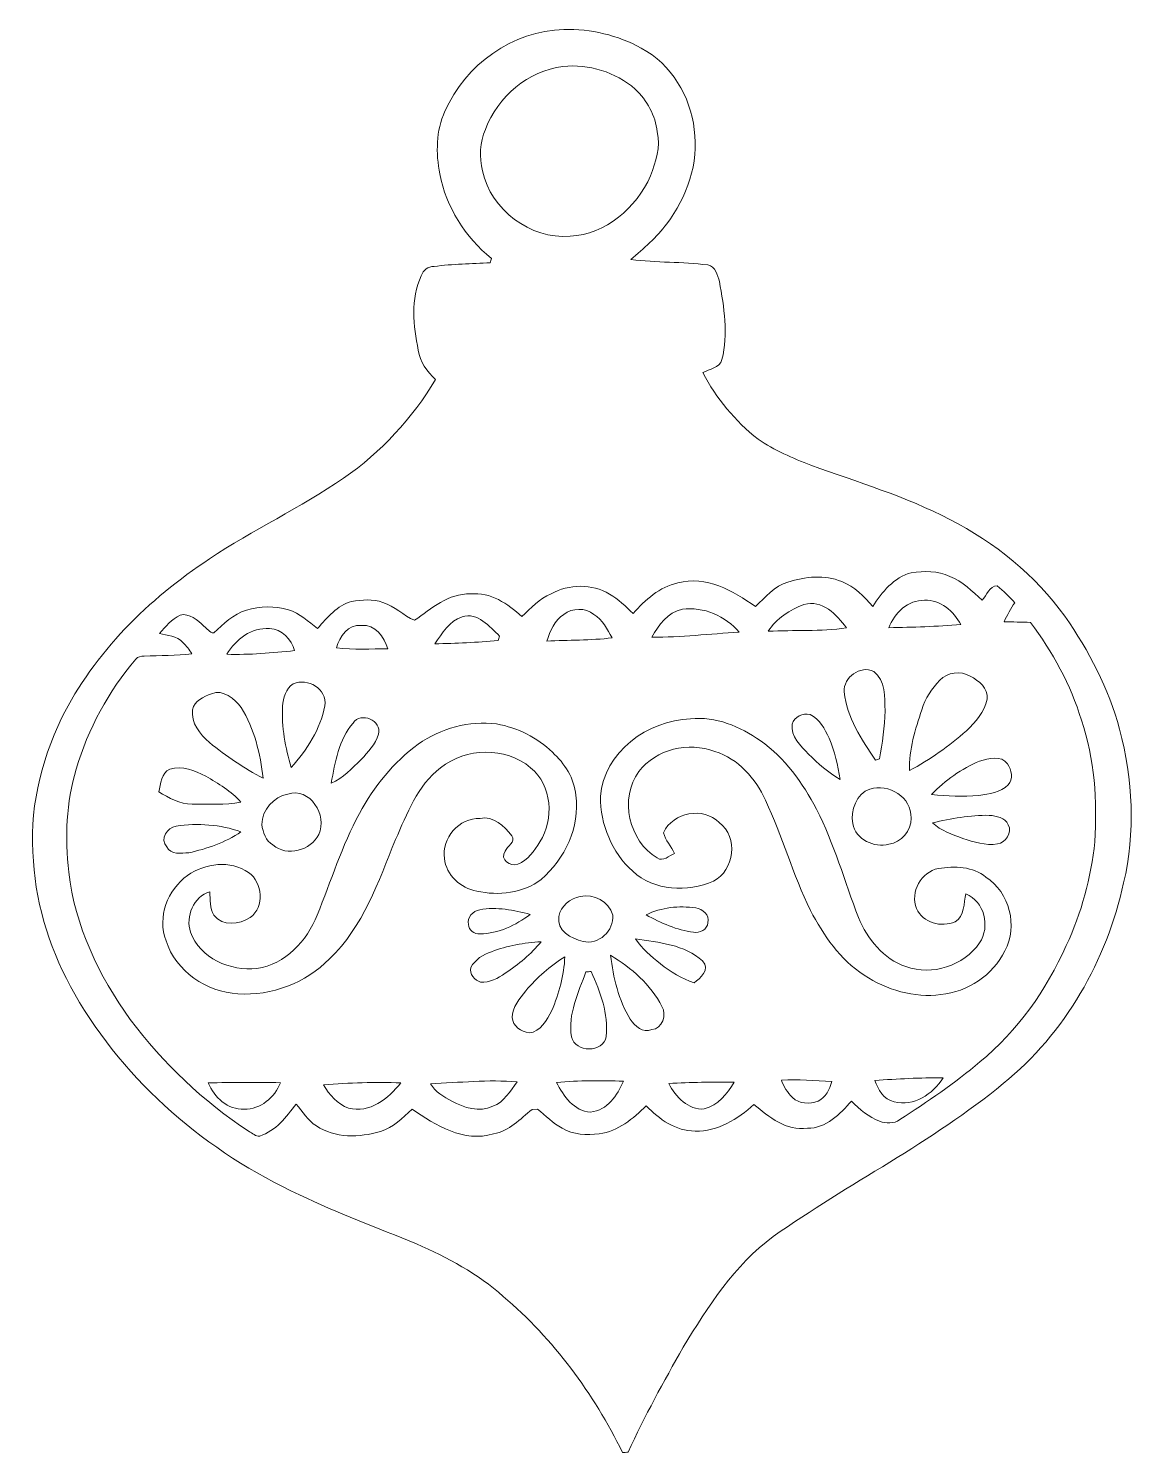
# Model space of a CAD drawing. Header units: centimetres. Extents: x -12.3 to 12.3, y -15.9 to 15.9.
import ezdxf

# ---------------------------------------------------------------- set-up
doc = ezdxf.new("R2010")
doc.units = ezdxf.units.CM
doc.header["$MEASUREMENT"] = 0
doc.layers.add('Layer 1', color=7, linetype='Continuous')

msp = doc.modelspace()

# ---------------------------------------------------------------- linework, layer by layer
at = {"layer": 'Layer 1', "color": 251, "lineweight": 9}
for points, knots in [([(-3.05118, 14.0471), (-2.60139, 15.07968), (-1.53706, 15.84979), (-0.39829, 15.86814), (-0.39829, 15.86814), (0.20037, 15.89389), (0.80363, 15.74008), (1.32856, 15.45433), (1.32856, 15.45433), (1.99672, 15.10014), (2.42534, 14.38118), (2.51001, 13.6407), (2.51001, 13.6407), (2.61549, 12.8914), (2.34809, 12.1294), (1.89441, 11.53885), (1.89441, 11.53885), (1.67463, 11.22911), (1.37512, 10.99098), (1.09608, 10.73804), (1.09608, 10.73804), (1.66511, 10.66819), (2.24225, 10.69359), (2.81058, 10.6188), (2.81058, 10.6188), (2.98168, 10.58811), (3.03142, 10.39056), (3.06987, 10.24662), (3.06987, 10.24662), (3.17464, 9.67653), (3.27131, 9.07822), (3.12737, 8.50708), (3.12737, 8.50708), (3.07093, 8.32081), (2.85009, 8.29541), (2.6991, 8.21886), (2.6991, 8.21886), (2.99861, 7.64418), (3.41982, 7.13265), (3.93241, 6.73472), (3.93241, 6.73472), (4.29154, 6.47896), (4.70323, 6.31315), (5.11034, 6.15052), (5.11034, 6.15052), (6.1535, 5.77728), (7.22101, 5.45343), (8.20878, 4.94367), (8.20878, 4.94367), (9.21244, 4.43002), (10.11343, 3.69942), (10.77559, 2.7822), (10.77559, 2.7822), (11.30935, 2.0135), (11.75491, 1.17142), (11.99479, 0.26266), (11.99479, 0.26266), (12.28831, -0.85177), (12.34969, -2.04027), (12.08511, -3.16669), (12.08511, -3.16669), (11.70481, -4.89178), (10.7823, -6.5262), (9.39905, -7.64274), (9.39905, -7.64274), (7.8105, -8.95366), (5.94642, -9.86594), (4.27072, -11.05269), (4.27072, -11.05269), (3.40219, -11.69051), (2.81799, -12.61761), (2.26271, -13.52213), (2.26271, -13.52213), (1.82774, -14.28907), (1.39876, -15.06201), (1.03399, -15.86563), (1.03399, -15.86563), (0.99236, -15.86669), (0.95073, -15.86881), (0.90946, -15.87093), (0.90946, -15.87093), (0.26458, -14.54977), (-0.63006, -13.34504), (-1.74943, -12.38795), (-1.74943, -12.38795), (-2.32163, -11.88736), (-2.98803, -11.5113), (-3.68653, -11.21849), (-3.68653, -11.21849), (-4.55683, -10.8576), (-5.44443, -10.53693), (-6.29216, -10.12312), (-6.29216, -10.12312), (-8.35697, -9.17344), (-10.17235, -7.62686), (-11.3076, -5.64531), (-11.3076, -5.64531), (-11.82019, -4.73761), (-12.16414, -3.72408), (-12.2287, -2.67915), (-12.2287, -2.67915), (-12.33842, -1.5806), (-12.06889, -0.47676), (-11.59899, 0.51207), (-11.59899, 0.51207), (-10.86839, 1.97998), (-9.66048, 3.16673), (-8.30299, 4.06208), (-8.30299, 4.06208), (-7.33462, 4.71154), (-6.27029, 5.20402), (-5.31001, 5.86618), (-5.31001, 5.86618), (-4.4764, 6.43945), (-3.7779, 7.20003), (-3.25826, 8.06681), (-3.25826, 8.06681), (-3.45158, 8.23897), (-3.61456, 8.4531), (-3.64596, 8.7191), (-3.64596, 8.7191), (-3.7592, 9.26378), (-3.82306, 9.85751), (-3.57964, 10.37856), (-3.57964, 10.37856), (-3.53731, 10.49815), (-3.43041, 10.5934), (-3.29389, 10.58388), (-3.29389, 10.58388), (-2.87902, 10.64279), (-2.45886, 10.64491), (-2.04082, 10.66855), (-2.04082, 10.66855), (-2.03447, 10.69254), (-2.02177, 10.74087), (-2.01542, 10.76485), (-2.01542, 10.76485), (-2.59504, 11.2411), (-3.02473, 11.90856), (-3.1683, 12.64904), (-3.1683, 12.64904), (-3.25191, 13.11435), (-3.25191, 13.61001), (-3.05118, 14.0471), (-3.05118, 14.0471), (-3.05118, 14.0471), (-3.05118, 14.0471), (-3.05118, 14.0471)], [0, 0, 0, 0, 0.02631579, 0.02631579, 0.02631579, 0.02631579, 0.05263158, 0.05263158, 0.05263158, 0.05263158, 0.07894737, 0.07894737, 0.07894737, 0.07894737, 0.10526316, 0.10526316, 0.10526316, 0.10526316, 0.13157895, 0.13157895, 0.13157895, 0.13157895, 0.15789474, 0.15789474, 0.15789474, 0.15789474, 0.18421053, 0.18421053, 0.18421053, 0.18421053, 0.21052632, 0.21052632, 0.21052632, 0.21052632, 0.23684211, 0.23684211, 0.23684211, 0.23684211, 0.26315789, 0.26315789, 0.26315789, 0.26315789, 0.28947368, 0.28947368, 0.28947368, 0.28947368, 0.31578947, 0.31578947, 0.31578947, 0.31578947, 0.34210526, 0.34210526, 0.34210526, 0.34210526, 0.36842105, 0.36842105, 0.36842105, 0.36842105, 0.39473684, 0.39473684, 0.39473684, 0.39473684, 0.42105263, 0.42105263, 0.42105263, 0.42105263, 0.44736842, 0.44736842, 0.44736842, 0.44736842, 0.47368421, 0.47368421, 0.47368421, 0.47368421, 0.5, 0.5, 0.5, 0.5, 0.52631579, 0.52631579, 0.52631579, 0.52631579, 0.55263158, 0.55263158, 0.55263158, 0.55263158, 0.57894737, 0.57894737, 0.57894737, 0.57894737, 0.60526316, 0.60526316, 0.60526316, 0.60526316, 0.63157895, 0.63157895, 0.63157895, 0.63157895, 0.65789474, 0.65789474, 0.65789474, 0.65789474, 0.68421053, 0.68421053, 0.68421053, 0.68421053, 0.71052632, 0.71052632, 0.71052632, 0.71052632, 0.73684211, 0.73684211, 0.73684211, 0.73684211, 0.76315789, 0.76315789, 0.76315789, 0.76315789, 0.78947368, 0.78947368, 0.78947368, 0.78947368, 0.81578947, 0.81578947, 0.81578947, 0.81578947, 0.84210526, 0.84210526, 0.84210526, 0.84210526, 0.86842105, 0.86842105, 0.86842105, 0.86842105, 0.89473684, 0.89473684, 0.89473684, 0.89473684, 0.92105263, 0.92105263, 0.92105263, 0.92105263, 0.94736842, 0.94736842, 0.94736842, 0.94736842, 1, 1, 1, 1]), ([(-0.4191, 15.04652), (-1.19592, 14.95197), (-1.87608, 14.37024), (-2.1463, 13.64387), (-2.1463, 13.64387), (-2.28071, 13.3546), (-2.28318, 13.02157), (-2.21227, 12.71536), (-2.21227, 12.71536), (-2.0253, 11.84788), (-1.14688, 11.18925), (-0.25965, 11.25945), (-0.25965, 11.25945), (0.53904, 11.2972), (1.21814, 11.9008), (1.53458, 12.60671), (1.53458, 12.60671), (1.64853, 12.91715), (1.76177, 13.25123), (1.68416, 13.58531), (1.68416, 13.58531), (1.64535, 13.95326), (1.45485, 14.2891), (1.19098, 14.54205), (1.19098, 14.54205), (0.75565, 14.92622), (0.15592, 15.10473), (-0.4191, 15.04652), (-0.4191, 15.04652), (-0.4191, 15.04652), (-0.4191, 15.04652), (-0.4191, 15.04652)], [0, 0, 0, 0, 0.11111111, 0.11111111, 0.11111111, 0.11111111, 0.22222222, 0.22222222, 0.22222222, 0.22222222, 0.33333333, 0.33333333, 0.33333333, 0.33333333, 0.44444444, 0.44444444, 0.44444444, 0.44444444, 0.55555556, 0.55555556, 0.55555556, 0.55555556, 0.66666667, 0.66666667, 0.66666667, 0.66666667, 0.77777778, 0.77777778, 0.77777778, 0.77777778, 1, 1, 1, 1]), ([(7.34906, 3.75516), (6.96277, 3.65074), (6.6929, 3.32371), (6.49005, 2.99739), (6.49005, 2.99739), (6.30061, 3.22564), (6.084, 3.4486), (5.79966, 3.55478), (5.79966, 3.55478), (5.41902, 3.72341), (4.98157, 3.66062), (4.59634, 3.54632), (4.59634, 3.54632), (4.29859, 3.45248), (4.0901, 3.208), (3.87244, 2.99916), (3.87244, 2.99916), (3.37643, 3.35335), (2.77212, 3.69519), (2.14171, 3.52515), (2.14171, 3.52515), (1.73178, 3.4433), (1.41675, 3.1438), (1.14476, 2.8457), (1.14476, 2.8457), (0.97966, 3.00198), (0.81703, 3.16355), (0.61806, 3.27679), (0.61806, 3.27679), (0.22719, 3.51668), (-0.28399, 3.49693), (-0.68369, 3.28632), (-0.68369, 3.28632), (-0.94298, 3.17484), (-1.13101, 2.96106), (-1.33562, 2.77585), (-1.33562, 2.77585), (-1.64818, 3.05984), (-2.03518, 3.33077), (-2.48003, 3.28103), (-2.48003, 3.28103), (-2.97287, 3.29867), (-3.35139, 2.95541), (-3.72851, 2.69224), (-3.72851, 2.69224), (-3.98075, 2.79208), (-4.17125, 3.01574), (-4.43618, 3.09053), (-4.43618, 3.09053), (-4.65949, 3.17025), (-4.90256, 3.15262), (-5.13116, 3.11275), (-5.13116, 3.11275), (-5.45218, 3.02385), (-5.68184, 2.75433), (-5.88964, 2.51091), (-5.88964, 2.51091), (-6.09707, 2.66296), (-6.29004, 2.85381), (-6.54228, 2.92754), (-6.54228, 2.92754), (-6.84708, 3.01292), (-7.17622, 3.01292), (-7.47961, 2.92225), (-7.47961, 2.92225), (-7.76889, 2.82947), (-7.99114, 2.61216), (-8.20845, 2.41037), (-8.20845, 2.41037), (-8.30299, 2.41566), (-8.35555, 2.51056), (-8.4247, 2.56277), (-8.4247, 2.56277), (-8.56828, 2.69083), (-8.74784, 2.86052), (-8.9588, 2.81042), (-8.9588, 2.81042), (-9.14471, 2.71799), (-9.27913, 2.54972), (-9.41812, 2.39979), (-9.41812, 2.39979), (-9.2382, 2.34899), (-9.029, 2.34546), (-8.89354, 2.19976), (-8.89354, 2.19976), (-8.81804, 2.12286), (-8.75384, 2.03502), (-8.69281, 1.94612), (-8.69281, 1.94612), (-9.04735, 1.90378), (-9.40507, 1.90343), (-9.76136, 1.89532), (-9.76136, 1.89532), (-9.82805, 1.89355), (-9.90213, 1.88156), (-9.94729, 1.82723), (-9.94729, 1.82723), (-10.55089, 1.11074), (-11.01444, 0.2736), (-11.27267, -0.62846), (-11.27267, -0.62846), (-11.50515, -1.36858), (-11.51962, -2.15634), (-11.44165, -2.92292), (-11.44165, -2.92292), (-11.30372, -4.12096), (-10.76926, -5.23891), (-10.07041, -6.2087), (-10.07041, -6.2087), (-9.33875, -7.18589), (-8.43987, -8.03926), (-7.41999, -8.7106), (-7.41999, -8.7106), (-7.34696, -8.74411), (-7.27076, -8.82983), (-7.17939, -8.81114), (-7.17939, -8.81114), (-6.82027, -8.69684), (-6.58743, -8.38357), (-6.36977, -8.09711), (-6.36977, -8.09711), (-6.2276, -8.2668), (-6.11048, -8.46647), (-5.91821, -8.58536), (-5.91821, -8.58536), (-5.50158, -8.86511), (-4.95618, -8.84712), (-4.49157, -8.71024), (-4.49157, -8.71024), (-4.20688, -8.62558), (-3.99627, -8.40438), (-3.78108, -8.21247), (-3.78108, -8.21247), (-3.25826, -8.57513), (-2.63173, -8.96177), (-1.96674, -8.76351), (-1.96674, -8.76351), (-1.61996, -8.69648), (-1.36878, -8.43296), (-1.10914, -8.216), (-1.10914, -8.216), (-1.10914, -8.216), (-0.98919, -8.21071), (-0.98919, -8.21071), (-0.98919, -8.21071), (-0.80504, -8.35323), (-0.64523, -8.52962), (-0.43463, -8.63792), (-0.43463, -8.63792), (-0.18839, -8.78503), (0.11324, -8.79526), (0.39052, -8.75857), (0.39052, -8.75857), (0.81139, -8.71165), (1.14653, -8.4192), (1.44004, -8.13804), (1.44004, -8.13804), (1.73002, -8.43649), (2.09338, -8.70213), (2.52836, -8.70072), (2.52836, -8.70072), (3.03459, -8.71589), (3.4805, -8.43472), (3.84034, -8.10593), (3.84034, -8.10593), (4.17406, -8.39027), (4.56177, -8.70354), (5.03202, -8.63686), (5.03202, -8.63686), (5.45077, -8.64886), (5.75557, -8.31478), (6.01662, -8.0322), (6.01662, -8.0322), (6.19125, -8.222), (6.4008, -8.38639), (6.64316, -8.47953), (6.64316, -8.47953), (6.78744, -8.53703), (6.96348, -8.53844), (7.09365, -8.44601), (7.09365, -8.44601), (7.7096, -8.04702), (8.31567, -7.62898), (8.88047, -7.15978), (8.88047, -7.15978), (9.72114, -6.46799), (10.36002, -5.55288), (10.80311, -4.56334), (10.80311, -4.56334), (11.15024, -3.83697), (11.35133, -3.0471), (11.44481, -2.24947), (11.44481, -2.24947), (11.49314, -1.33789), (11.4427, -0.40374), (11.14284, 0.46551), (11.14284, 0.46551), (10.90647, 1.25679), (10.50043, 1.98739), (10.00795, 2.64709), (10.00795, 2.64709), (9.81039, 2.65132), (9.61353, 2.65555), (9.41705, 2.66049), (9.41705, 2.66049), (9.48302, 2.81007), (9.56804, 2.95012), (9.65834, 3.08594), (9.65834, 3.08594), (9.53029, 3.21576), (9.40752, 3.35264), (9.26147, 3.462), (9.26147, 3.462), (9.08791, 3.46024), (9.03287, 3.24751), (8.92986, 3.14097), (8.92986, 3.14097), (8.70655, 3.33818), (8.49418, 3.56678), (8.20843, 3.67226), (8.20843, 3.67226), (7.94314, 3.80455), (7.63446, 3.7922), (7.34906, 3.75516)], [0, 0, 0, 0, 0.01754386, 0.01754386, 0.01754386, 0.01754386, 0.03508772, 0.03508772, 0.03508772, 0.03508772, 0.05263158, 0.05263158, 0.05263158, 0.05263158, 0.07017544, 0.07017544, 0.07017544, 0.07017544, 0.0877193, 0.0877193, 0.0877193, 0.0877193, 0.10526316, 0.10526316, 0.10526316, 0.10526316, 0.12280702, 0.12280702, 0.12280702, 0.12280702, 0.14035088, 0.14035088, 0.14035088, 0.14035088, 0.15789474, 0.15789474, 0.15789474, 0.15789474, 0.1754386, 0.1754386, 0.1754386, 0.1754386, 0.19298246, 0.19298246, 0.19298246, 0.19298246, 0.21052632, 0.21052632, 0.21052632, 0.21052632, 0.22807018, 0.22807018, 0.22807018, 0.22807018, 0.24561404, 0.24561404, 0.24561404, 0.24561404, 0.26315789, 0.26315789, 0.26315789, 0.26315789, 0.28070175, 0.28070175, 0.28070175, 0.28070175, 0.29824561, 0.29824561, 0.29824561, 0.29824561, 0.31578947, 0.31578947, 0.31578947, 0.31578947, 0.33333333, 0.33333333, 0.33333333, 0.33333333, 0.35087719, 0.35087719, 0.35087719, 0.35087719, 0.36842105, 0.36842105, 0.36842105, 0.36842105, 0.38596491, 0.38596491, 0.38596491, 0.38596491, 0.40350877, 0.40350877, 0.40350877, 0.40350877, 0.42105263, 0.42105263, 0.42105263, 0.42105263, 0.43859649, 0.43859649, 0.43859649, 0.43859649, 0.45614035, 0.45614035, 0.45614035, 0.45614035, 0.47368421, 0.47368421, 0.47368421, 0.47368421, 0.49122807, 0.49122807, 0.49122807, 0.49122807, 0.50877193, 0.50877193, 0.50877193, 0.50877193, 0.52631579, 0.52631579, 0.52631579, 0.52631579, 0.54385965, 0.54385965, 0.54385965, 0.54385965, 0.56140351, 0.56140351, 0.56140351, 0.56140351, 0.57894737, 0.57894737, 0.57894737, 0.57894737, 0.59649123, 0.59649123, 0.59649123, 0.59649123, 0.61403509, 0.61403509, 0.61403509, 0.61403509, 0.63157895, 0.63157895, 0.63157895, 0.63157895, 0.64912281, 0.64912281, 0.64912281, 0.64912281, 0.66666667, 0.66666667, 0.66666667, 0.66666667, 0.68421053, 0.68421053, 0.68421053, 0.68421053, 0.70175439, 0.70175439, 0.70175439, 0.70175439, 0.71929825, 0.71929825, 0.71929825, 0.71929825, 0.73684211, 0.73684211, 0.73684211, 0.73684211, 0.75438596, 0.75438596, 0.75438596, 0.75438596, 0.77192982, 0.77192982, 0.77192982, 0.77192982, 0.78947368, 0.78947368, 0.78947368, 0.78947368, 0.80701754, 0.80701754, 0.80701754, 0.80701754, 0.8245614, 0.8245614, 0.8245614, 0.8245614, 0.84210526, 0.84210526, 0.84210526, 0.84210526, 0.85964912, 0.85964912, 0.85964912, 0.85964912, 0.87719298, 0.87719298, 0.87719298, 0.87719298, 0.89473684, 0.89473684, 0.89473684, 0.89473684, 0.9122807, 0.9122807, 0.9122807, 0.9122807, 0.92982456, 0.92982456, 0.92982456, 0.92982456, 0.94736842, 0.94736842, 0.94736842, 0.94736842, 0.96491228, 0.96491228, 0.96491228, 0.96491228, 1, 1, 1, 1]), ([(-2.66947, 2.76774), (-2.31599, 2.88909), (-2.05952, 2.54584), (-1.83092, 2.34052), (-1.83092, 2.34052), (-1.83939, 2.31512), (-1.85667, 2.26432), (-1.86514, 2.23892), (-1.86514, 2.23892), (-2.33433, 2.20576), (-2.80459, 2.16872), (-3.27484, 2.17084), (-3.27484, 2.17084), (-3.11538, 2.39979), (-2.95311, 2.6813), (-2.66947, 2.76774)], [0, 0, 0, 0, 0.2, 0.2, 0.2, 0.2, 0.4, 0.4, 0.4, 0.4, 0.6, 0.6, 0.6, 0.6, 1, 1, 1, 1]), ([(-0.39935, 2.82524), (-0.2092, 2.97058), (0.08184, 2.9787), (0.27023, 2.82453), (0.27023, 2.82453), (0.46425, 2.70318), (0.56374, 2.48975), (0.68015, 2.30136), (0.68015, 2.30136), (0.19579, 2.24245), (-0.29457, 2.25338), (-0.78141, 2.22799), (-0.78141, 2.22799), (-0.70662, 2.45059), (-0.60854, 2.69612), (-0.39935, 2.82524)], [0, 0, 0, 0, 0.2, 0.2, 0.2, 0.2, 0.4, 0.4, 0.4, 0.4, 0.6, 0.6, 0.6, 0.6, 1, 1, 1, 1]), ([(2.24366, 2.93848), (2.71251, 3.00233), (3.21098, 2.79137), (3.50943, 2.42554), (3.50943, 2.42554), (2.85961, 2.39414), (2.21191, 2.3063), (1.56069, 2.31794), (1.56069, 2.31794), (1.72226, 2.58323), (1.91029, 2.88133), (2.24366, 2.93848)], [0, 0, 0, 0, 0.25, 0.25, 0.25, 0.25, 0.5, 0.5, 0.5, 0.5, 1, 1, 1, 1]), ([(4.95652, 3.04643), (5.35799, 3.16567), (5.68924, 2.8136), (5.90303, 2.52608), (5.90303, 2.52608), (5.32694, 2.43436), (4.7378, 2.48057), (4.15642, 2.44812), (4.15642, 2.44812), (4.34199, 2.7314), (4.64326, 2.93107), (4.95652, 3.04643)], [0, 0, 0, 0, 0.25, 0.25, 0.25, 0.25, 0.5, 0.5, 0.5, 0.5, 1, 1, 1, 1]), ([(6.84918, 2.52644), (6.97089, 2.84887), (7.27674, 3.15544), (7.64363, 3.13815), (7.64363, 3.13815), (7.99712, 3.15685), (8.29909, 2.89403), (8.45608, 2.59664), (8.45608, 2.59664), (7.92127, 2.5543), (7.38505, 2.53702), (6.84918, 2.52644)], [0, 0, 0, 0, 0.25, 0.25, 0.25, 0.25, 0.5, 0.5, 0.5, 0.5, 1, 1, 1, 1]), ([(-5.46842, 2.07947), (-5.39575, 2.32817), (-5.21406, 2.60934), (-4.91527, 2.57865), (-4.91527, 2.57865), (-4.60023, 2.61287), (-4.41466, 2.31159), (-4.32118, 2.05583), (-4.32118, 2.05583), (-4.70325, 2.05654), (-5.08848, 2.02796), (-5.46842, 2.07947)], [0, 0, 0, 0, 0.25, 0.25, 0.25, 0.25, 0.5, 0.5, 0.5, 0.5, 1, 1, 1, 1]), ([(-7.91247, 1.93624), (-7.72091, 2.27314), (-7.36249, 2.53279), (-6.96102, 2.50915), (-6.96102, 2.50915), (-6.6908, 2.49927), (-6.47066, 2.26926), (-6.40434, 2.01667), (-6.40434, 2.01667), (-6.90529, 1.96799), (-7.4087, 1.91719), (-7.91247, 1.93624)], [0, 0, 0, 0, 0.25, 0.25, 0.25, 0.25, 0.5, 0.5, 0.5, 0.5, 1, 1, 1, 1]), ([(5.85364, 1.09416), (5.83106, 1.42365), (6.21418, 1.69459), (6.51157, 1.55418), (6.51157, 1.55418), (6.77439, 1.35486), (6.76063, 0.97104), (6.76345, 0.674), (6.76345, 0.674), (6.76275, 0.31205), (6.70136, -0.04496), (6.63998, -0.40056), (6.63998, -0.40056), (6.61811, -0.40691), (6.57401, -0.41997), (6.55179, -0.42667), (6.55179, -0.42667), (6.24064, 0.03512), (5.91079, 0.52477), (5.85364, 1.09416)], [0, 0, 0, 0, 0.16666667, 0.16666667, 0.16666667, 0.16666667, 0.33333333, 0.33333333, 0.33333333, 0.33333333, 0.5, 0.5, 0.5, 0.5, 0.66666667, 0.66666667, 0.66666667, 0.66666667, 1, 1, 1, 1]), ([(-6.43433, 1.27619), (-6.11083, 1.41589), (-5.67268, 1.16648), (-5.73054, 0.78477), (-5.73054, 0.78477), (-5.82896, 0.26301), (-6.13023, -0.20054), (-6.47913, -0.59142), (-6.47913, -0.59142), (-6.61495, -0.14938), (-6.6908, 0.31311), (-6.67492, 0.77595), (-6.67492, 0.77595), (-6.64917, 0.95552), (-6.60719, 1.17918), (-6.43433, 1.27619)], [0, 0, 0, 0, 0.2, 0.2, 0.2, 0.2, 0.4, 0.4, 0.4, 0.4, 0.6, 0.6, 0.6, 0.6, 1, 1, 1, 1]), ([(7.98406, 1.35662), (8.15269, 1.53442), (8.45185, 1.57429), (8.65998, 1.44341), (8.65998, 1.44341), (8.8586, 1.35627), (9.06639, 1.17212), (9.03922, 0.93364), (9.03922, 0.93364), (8.98278, 0.65283), (8.7824, 0.42459), (8.58273, 0.22915), (8.58273, 0.22915), (8.19291, -0.11164), (7.76851, -0.4182), (7.30885, -0.65774), (7.30885, -0.65774), (7.29403, -0.19242), (7.44043, 0.26125), (7.5819, 0.69905), (7.5819, 0.69905), (7.66092, 0.94634), (7.80274, 1.17212), (7.98406, 1.35662)], [0, 0, 0, 0, 0.14285714, 0.14285714, 0.14285714, 0.14285714, 0.28571429, 0.28571429, 0.28571429, 0.28571429, 0.42857143, 0.42857143, 0.42857143, 0.42857143, 0.57142857, 0.57142857, 0.57142857, 0.57142857, 0.71428571, 0.71428571, 0.71428571, 0.71428571, 1, 1, 1, 1]), ([(-8.25607, 1.0557), (-7.99643, 1.16154), (-7.74031, 0.94282), (-7.59532, 0.74561), (-7.59532, 0.74561), (-7.29334, 0.27677), (-7.17375, -0.2845), (-7.10249, -0.83025), (-7.10249, -0.83025), (-7.53182, -0.61188), (-7.92869, -0.33389), (-8.30299, -0.03297), (-8.30299, -0.03297), (-8.50972, 0.15224), (-8.72033, 0.40165), (-8.6787, 0.69834), (-8.6787, 0.69834), (-8.64377, 0.89695), (-8.42435, 0.98515), (-8.25607, 1.0557)], [0, 0, 0, 0, 0.16666667, 0.16666667, 0.16666667, 0.16666667, 0.33333333, 0.33333333, 0.33333333, 0.33333333, 0.5, 0.5, 0.5, 0.5, 0.66666667, 0.66666667, 0.66666667, 0.66666667, 1, 1, 1, 1]), ([(-5.10117, 0.4013), (-4.92654, 0.662), (-4.45312, 0.4581), (-4.53249, 0.15154), (-4.53249, 0.15154), (-4.5974, -0.0746), (-4.76603, -0.24534), (-4.92196, -0.41256), (-4.92196, -0.41256), (-5.12093, -0.61188), (-5.32025, -0.82778), (-5.5859, -0.9382), (-5.5859, -0.9382), (-5.50123, -0.47218), (-5.41515, 0.02912), (-5.10117, 0.4013)], [0, 0, 0, 0, 0.2, 0.2, 0.2, 0.2, 0.4, 0.4, 0.4, 0.4, 0.6, 0.6, 0.6, 0.6, 1, 1, 1, 1]), ([(-3.64455, -0.06825), (-3.14149, 0.28524), (-2.51213, 0.45845), (-1.89901, 0.37978), (-1.89901, 0.37978), (-1.4344, 0.29829), (-0.99378, 0.0778), (-0.65441, -0.25098), (-0.65441, -0.25098), (-0.38277, -0.5004), (-0.16016, -0.83413), (-0.13371, -1.21125), (-0.13371, -1.21125), (-0.02999, -1.92139), (-0.37959, -2.62906), (-0.90558, -3.08873), (-0.90558, -3.08873), (-1.30493, -3.39953), (-1.85914, -3.45526), (-2.34104, -3.34837), (-2.34104, -3.34837), (-2.69875, -3.28205), (-3.02473, -2.99489), (-3.06176, -2.62095), (-3.06176, -2.62095), (-3.13761, -2.16551), (-2.72769, -1.71184), (-2.26836, -1.72489), (-2.26836, -1.72489), (-1.97344, -1.6695), (-1.72368, -1.89458), (-1.5614, -2.11189), (-1.5614, -2.11189), (-1.46721, -2.25194), (-1.65876, -2.34401), (-1.71133, -2.45832), (-1.71133, -2.45832), (-1.83409, -2.64211), (-1.58821, -2.81956), (-1.42734, -2.74548), (-1.42734, -2.74548), (-1.20051, -2.66081), (-1.05446, -2.44985), (-0.93345, -2.25159), (-0.93345, -2.25159), (-0.61031, -1.74323), (-0.66181, -0.99217), (-1.13983, -0.59494), (-1.13983, -0.59494), (-1.70357, -0.12363), (-2.58198, -0.14268), (-3.14643, -0.60023), (-3.14643, -0.60023), (-3.67313, -0.989), (-3.89291, -1.62611), (-4.15326, -2.20008), (-4.15326, -2.20008), (-4.53743, -3.13776), (-4.87081, -4.14424), (-5.62576, -4.85967), (-5.62576, -4.85967), (-6.15281, -5.3959), (-6.91516, -5.69117), (-7.66623, -5.6372), (-7.66623, -5.6372), (-8.36861, -5.60333), (-9.05264, -5.13449), (-9.27101, -4.45433), (-9.27101, -4.45433), (-9.46963, -3.92517), (-9.23609, -3.31909), (-8.79087, -2.99877), (-8.79087, -2.99877), (-8.40389, -2.72572), (-7.82956, -2.64917), (-7.42951, -2.93492), (-7.42951, -2.93492), (-7.11413, -3.15964), (-7.06474, -3.70221), (-7.39529, -3.9361), (-7.39529, -3.9361), (-7.63307, -4.09626), (-8.01265, -4.13965), (-8.2021, -3.88495), (-8.2021, -3.88495), (-8.29911, -3.73043), (-8.28641, -3.54064), (-8.29417, -3.36637), (-8.29417, -3.36637), (-8.6593, -3.46585), (-8.83957, -3.91987), (-8.72597, -4.26277), (-8.72597, -4.26277), (-8.51995, -4.84592), (-7.82921, -5.14013), (-7.24642, -5.0731), (-7.24642, -5.0731), (-6.60507, -4.98491), (-6.13129, -4.45645), (-5.89916, -3.88283), (-5.89916, -3.88283), (-5.59013, -3.12542), (-5.35165, -2.33555), (-4.95513, -1.61623), (-4.95513, -1.61623), (-4.63621, -1.01475), (-4.19453, -0.47288), (-3.64455, -0.06825)], [0, 0, 0, 0, 0.03571429, 0.03571429, 0.03571429, 0.03571429, 0.07142857, 0.07142857, 0.07142857, 0.07142857, 0.10714286, 0.10714286, 0.10714286, 0.10714286, 0.14285714, 0.14285714, 0.14285714, 0.14285714, 0.17857143, 0.17857143, 0.17857143, 0.17857143, 0.21428571, 0.21428571, 0.21428571, 0.21428571, 0.25, 0.25, 0.25, 0.25, 0.28571429, 0.28571429, 0.28571429, 0.28571429, 0.32142857, 0.32142857, 0.32142857, 0.32142857, 0.35714286, 0.35714286, 0.35714286, 0.35714286, 0.39285714, 0.39285714, 0.39285714, 0.39285714, 0.42857143, 0.42857143, 0.42857143, 0.42857143, 0.46428571, 0.46428571, 0.46428571, 0.46428571, 0.5, 0.5, 0.5, 0.5, 0.53571429, 0.53571429, 0.53571429, 0.53571429, 0.57142857, 0.57142857, 0.57142857, 0.57142857, 0.60714286, 0.60714286, 0.60714286, 0.60714286, 0.64285714, 0.64285714, 0.64285714, 0.64285714, 0.67857143, 0.67857143, 0.67857143, 0.67857143, 0.71428571, 0.71428571, 0.71428571, 0.71428571, 0.75, 0.75, 0.75, 0.75, 0.78571429, 0.78571429, 0.78571429, 0.78571429, 0.82142857, 0.82142857, 0.82142857, 0.82142857, 0.85714286, 0.85714286, 0.85714286, 0.85714286, 0.89285714, 0.89285714, 0.89285714, 0.89285714, 0.92857143, 0.92857143, 0.92857143, 0.92857143, 1, 1, 1, 1]), ([(0.41874, -1.23594), (0.49071, -0.24781), (1.47884, 0.46515), (2.42323, 0.49161), (2.42323, 0.49161), (2.9845, 0.56005), (3.53024, 0.32334), (3.98004, 0.00866), (3.98004, 0.00866), (4.53002, -0.37552), (4.92477, -0.93573), (5.23769, -1.52028), (5.23769, -1.52028), (5.62962, -2.29251), (5.86211, -3.13106), (6.1722, -3.93645), (6.1722, -3.93645), (6.36799, -4.41588), (6.72747, -4.86073), (7.23018, -5.03218), (7.23018, -5.03218), (7.81861, -5.24914), (8.51535, -5.00784), (8.87305, -4.50443), (8.87305, -4.50443), (9.11507, -4.1393), (8.98172, -3.57874), (8.56684, -3.40588), (8.56684, -3.40588), (8.51323, -3.61084), (8.54674, -3.9107), (8.32696, -4.03135), (8.32696, -4.03135), (8.02569, -4.164), (7.60058, -4.06063), (7.46724, -3.73572), (7.46724, -3.73572), (7.31449, -3.3713), (7.56989, -2.91834), (7.95442, -2.8439), (7.95442, -2.8439), (8.31285, -2.78605), (8.72065, -2.79592), (9.01452, -3.03793), (9.01452, -3.03793), (9.54158, -3.37589), (9.73384, -4.13225), (9.43469, -4.68046), (9.43469, -4.68046), (9.17328, -5.22515), (8.6046, -5.59592), (8.00841, -5.65554), (8.00841, -5.65554), (7.41009, -5.73738), (6.79802, -5.54759), (6.29743, -5.22445), (6.29743, -5.22445), (5.75839, -4.87731), (5.39538, -4.33227), (5.0994, -3.777), (5.0994, -3.777), (4.7117, -2.98113), (4.47146, -2.12388), (4.09998, -1.32131), (4.09998, -1.32131), (3.8735, -0.83871), (3.49391, -0.39139), (2.96897, -0.23229), (2.96897, -0.23229), (2.38089, -0.01427), (1.66334, -0.1762), (1.2707, -0.6789), (1.2707, -0.6789), (0.83608, -1.28074), (1.0481, -2.23289), (1.68134, -2.60825), (1.68134, -2.60825), (1.8161, -2.70208), (1.94733, -2.55321), (2.06974, -2.51088), (2.06974, -2.51088), (1.99848, -2.35001), (1.86584, -2.21702), (1.82209, -2.04451), (1.82209, -2.04451), (2.03905, -1.58237), (2.70686, -1.46137), (3.0674, -1.82085), (3.0674, -1.82085), (3.49708, -2.14187), (3.4043, -2.88976), (2.93546, -3.12471), (2.93546, -3.12471), (2.36255, -3.38718), (1.6129, -3.34061), (1.13559, -2.90564), (1.13559, -2.90564), (0.67451, -2.48407), (0.40887, -1.86), (0.41874, -1.23594)], [0, 0, 0, 0, 0.03846154, 0.03846154, 0.03846154, 0.03846154, 0.07692308, 0.07692308, 0.07692308, 0.07692308, 0.11538462, 0.11538462, 0.11538462, 0.11538462, 0.15384615, 0.15384615, 0.15384615, 0.15384615, 0.19230769, 0.19230769, 0.19230769, 0.19230769, 0.23076923, 0.23076923, 0.23076923, 0.23076923, 0.26923077, 0.26923077, 0.26923077, 0.26923077, 0.30769231, 0.30769231, 0.30769231, 0.30769231, 0.34615385, 0.34615385, 0.34615385, 0.34615385, 0.38461538, 0.38461538, 0.38461538, 0.38461538, 0.42307692, 0.42307692, 0.42307692, 0.42307692, 0.46153846, 0.46153846, 0.46153846, 0.46153846, 0.5, 0.5, 0.5, 0.5, 0.53846154, 0.53846154, 0.53846154, 0.53846154, 0.57692308, 0.57692308, 0.57692308, 0.57692308, 0.61538462, 0.61538462, 0.61538462, 0.61538462, 0.65384615, 0.65384615, 0.65384615, 0.65384615, 0.69230769, 0.69230769, 0.69230769, 0.69230769, 0.73076923, 0.73076923, 0.73076923, 0.73076923, 0.76923077, 0.76923077, 0.76923077, 0.76923077, 0.80769231, 0.80769231, 0.80769231, 0.80769231, 0.84615385, 0.84615385, 0.84615385, 0.84615385, 0.88461538, 0.88461538, 0.88461538, 0.88461538, 0.92307692, 0.92307692, 0.92307692, 0.92307692, 1, 1, 1, 1]), ([(4.69406, 0.37837), (4.73745, 0.54665), (4.93112, 0.62179), (5.09129, 0.59321), (5.09129, 0.59321), (5.30472, 0.48844), (5.41972, 0.26936), (5.51427, 0.06228), (5.51427, 0.06228), (5.63844, -0.23052), (5.71606, -0.54132), (5.76262, -0.85529), (5.76262, -0.85529), (5.50051, -0.7043), (5.27226, -0.5004), (5.05389, -0.29297), (5.05389, -0.29297), (4.88562, -0.10599), (4.65419, 0.09685), (4.69406, 0.37837)], [0, 0, 0, 0, 0.16666667, 0.16666667, 0.16666667, 0.16666667, 0.33333333, 0.33333333, 0.33333333, 0.33333333, 0.5, 0.5, 0.5, 0.5, 0.66666667, 0.66666667, 0.66666667, 0.66666667, 1, 1, 1, 1]), ([(8.87305, -0.44642), (9.07238, -0.38786), (9.35531, -0.31166), (9.49466, -0.50992), (9.49466, -0.50992), (9.58744, -0.6408), (9.63083, -0.85247), (9.50664, -0.97735), (9.50664, -0.97735), (9.33626, -1.15127), (9.08544, -1.18655), (8.85541, -1.2123), (8.85541, -1.2123), (8.50371, -1.23982), (8.14916, -1.23841), (7.7999, -1.1929), (7.7999, -1.1929), (8.10224, -0.87575), (8.4709, -0.61964), (8.87305, -0.44642)], [0, 0, 0, 0, 0.16666667, 0.16666667, 0.16666667, 0.16666667, 0.33333333, 0.33333333, 0.33333333, 0.33333333, 0.5, 0.5, 0.5, 0.5, 0.66666667, 0.66666667, 0.66666667, 0.66666667, 1, 1, 1, 1]), ([(-9.18635, -0.6281), (-8.91118, -0.53074), (-8.6286, -0.66479), (-8.38307, -0.78297), (-8.38307, -0.78297), (-8.10685, -0.9516), (-7.81475, -1.11635), (-7.59955, -1.364), (-7.59955, -1.364), (-7.95939, -1.42715), (-8.32804, -1.40845), (-8.6914, -1.41021), (-8.6914, -1.41021), (-8.96339, -1.40598), (-9.20892, -1.27298), (-9.43258, -1.13081), (-9.43258, -1.13081), (-9.39096, -0.95866), (-9.37932, -0.70889), (-9.18635, -0.6281)], [0, 0, 0, 0, 0.16666667, 0.16666667, 0.16666667, 0.16666667, 0.33333333, 0.33333333, 0.33333333, 0.33333333, 0.5, 0.5, 0.5, 0.5, 0.66666667, 0.66666667, 0.66666667, 0.66666667, 1, 1, 1, 1]), ([(6.42337, -1.07049), (6.84212, -0.93502), (7.36635, -1.26063), (7.34377, -1.71819), (7.34377, -1.71819), (7.36247, -2.00817), (7.12258, -2.25229), (6.85094, -2.30345), (6.85094, -2.30345), (6.52074, -2.38494), (6.10834, -2.20043), (6.04343, -1.84272), (6.04343, -1.84272), (5.99581, -1.55415), (6.12246, -1.16644), (6.42337, -1.07049)], [0, 0, 0, 0, 0.2, 0.2, 0.2, 0.2, 0.4, 0.4, 0.4, 0.4, 0.6, 0.6, 0.6, 0.6, 1, 1, 1, 1]), ([(-6.55639, -1.18373), (-6.06215, -1.02039), (-5.66527, -1.65998), (-5.86353, -2.0819), (-5.86353, -2.0819), (-6.03851, -2.44597), (-6.57191, -2.58673), (-6.88659, -2.31862), (-6.88659, -2.31862), (-7.04992, -2.22619), (-7.10566, -2.03463), (-7.13635, -1.86353), (-7.13635, -1.86353), (-7.12965, -1.53651), (-6.87389, -1.24476), (-6.55639, -1.18373)], [0, 0, 0, 0, 0.2, 0.2, 0.2, 0.2, 0.4, 0.4, 0.4, 0.4, 0.6, 0.6, 0.6, 0.6, 1, 1, 1, 1]), ([(-9.04453, -1.8974), (-8.56264, -1.82437), (-8.06063, -1.86459), (-7.5992, -2.02546), (-7.5992, -2.02546), (-7.94563, -2.26464), (-8.35802, -2.40399), (-8.76584, -2.49359), (-8.76584, -2.49359), (-8.92847, -2.50135), (-9.17047, -2.5458), (-9.25584, -2.36024), (-9.25584, -2.36024), (-9.41177, -2.18421), (-9.24738, -1.92703), (-9.04453, -1.8974)], [0, 0, 0, 0, 0.2, 0.2, 0.2, 0.2, 0.4, 0.4, 0.4, 0.4, 0.6, 0.6, 0.6, 0.6, 1, 1, 1, 1]), ([(7.82036, -1.82543), (8.23665, -1.73018), (8.66069, -1.65081), (9.08967, -1.65786), (9.08967, -1.65786), (9.24701, -1.67092), (9.44209, -1.70655), (9.51194, -1.86882), (9.51194, -1.86882), (9.60578, -2.04733), (9.45656, -2.26358), (9.271, -2.29604), (9.271, -2.29604), (9.00852, -2.33484), (8.745, -2.2597), (8.50053, -2.17115), (8.50053, -2.17115), (8.26135, -2.08508), (8.01157, -1.99935), (7.82036, -1.82543)], [0, 0, 0, 0, 0.16666667, 0.16666667, 0.16666667, 0.16666667, 0.33333333, 0.33333333, 0.33333333, 0.33333333, 0.5, 0.5, 0.5, 0.5, 0.66666667, 0.66666667, 0.66666667, 0.66666667, 1, 1, 1, 1]), ([(-0.03211, -3.47008), (0.26776, -3.39529), (0.60819, -3.58085), (0.69074, -3.88177), (0.69074, -3.88177), (0.72813, -4.23067), (0.37359, -4.55664), (0.02822, -4.47091), (0.02822, -4.47091), (-0.22966, -4.4053), (-0.57009, -4.2342), (-0.50941, -3.91105), (-0.50941, -3.91105), (-0.47272, -3.67893), (-0.25365, -3.51171), (-0.03211, -3.47008)], [0, 0, 0, 0, 0.2, 0.2, 0.2, 0.2, 0.4, 0.4, 0.4, 0.4, 0.6, 0.6, 0.6, 0.6, 1, 1, 1, 1]), ([(-2.27471, -3.7643), (-1.89618, -3.69163), (-1.51483, -3.77594), (-1.14794, -3.86625), (-1.14794, -3.86625), (-1.47179, -4.11037), (-1.85738, -4.29629), (-2.27048, -4.30264), (-2.27048, -4.30264), (-2.39219, -4.31005), (-2.52025, -4.2222), (-2.52871, -4.09415), (-2.52871, -4.09415), (-2.56364, -3.93434), (-2.42182, -3.79499), (-2.27471, -3.7643)], [0, 0, 0, 0, 0.2, 0.2, 0.2, 0.2, 0.4, 0.4, 0.4, 0.4, 0.6, 0.6, 0.6, 0.6, 1, 1, 1, 1]), ([(1.43721, -3.87966), (1.77447, -3.70503), (2.16923, -3.67363), (2.54106, -3.72232), (2.54106, -3.72232), (2.69063, -3.7523), (2.86879, -3.87048), (2.81128, -4.05428), (2.81128, -4.05428), (2.80634, -4.2028), (2.62749, -4.29735), (2.49237, -4.26418), (2.49237, -4.26418), (2.11561, -4.22538), (1.76883, -4.05393), (1.43721, -3.87966)], [0, 0, 0, 0, 0.2, 0.2, 0.2, 0.2, 0.4, 0.4, 0.4, 0.4, 0.6, 0.6, 0.6, 0.6, 1, 1, 1, 1]), ([(1.19979, -4.41165), (1.71344, -4.49596), (2.29623, -4.53759), (2.69628, -4.90695), (2.69628, -4.90695), (2.87055, -5.09498), (2.64301, -5.29006), (2.50507, -5.39625), (2.50507, -5.39625), (2.23449, -5.29359), (1.97661, -5.15424), (1.75366, -4.96903), (1.75366, -4.96903), (1.55081, -4.80358), (1.33738, -4.63919), (1.19979, -4.41165)], [0, 0, 0, 0, 0.2, 0.2, 0.2, 0.2, 0.4, 0.4, 0.4, 0.4, 0.6, 0.6, 0.6, 0.6, 1, 1, 1, 1]), ([(-2.01225, -4.70163), (-1.65982, -4.56263), (-1.28235, -4.50055), (-0.90558, -4.47691), (-0.90558, -4.47691), (-1.12995, -4.75455), (-1.41182, -4.98103), (-1.70604, -5.1807), (-1.70604, -5.1807), (-1.86655, -5.2943), (-2.05317, -5.39096), (-2.25602, -5.37896), (-2.25602, -5.37896), (-2.38725, -5.33875), (-2.51143, -5.19481), (-2.47121, -5.05229), (-2.47121, -5.05229), (-2.37914, -4.8752), (-2.19922, -4.75913), (-2.01225, -4.70163)], [0, 0, 0, 0, 0.16666667, 0.16666667, 0.16666667, 0.16666667, 0.33333333, 0.33333333, 0.33333333, 0.33333333, 0.5, 0.5, 0.5, 0.5, 0.66666667, 0.66666667, 0.66666667, 0.66666667, 1, 1, 1, 1]), ([(-1.24707, -5.57017), (-0.99484, -5.27983), (-0.70803, -5.01348), (-0.37783, -4.81381), (-0.37783, -4.81381), (-0.39053, -5.22691), (-0.514, -5.63155), (-0.66569, -6.01326), (-0.66569, -6.01326), (-0.77717, -6.2154), (-0.9144, -6.49021), (-1.17581, -6.50961), (-1.17581, -6.50961), (-1.35149, -6.49303), (-1.53776, -6.35369), (-1.55328, -6.17024), (-1.55328, -6.17024), (-1.54799, -5.93106), (-1.38783, -5.7462), (-1.24707, -5.57017)], [0, 0, 0, 0, 0.16666667, 0.16666667, 0.16666667, 0.16666667, 0.33333333, 0.33333333, 0.33333333, 0.33333333, 0.5, 0.5, 0.5, 0.5, 0.66666667, 0.66666667, 0.66666667, 0.66666667, 1, 1, 1, 1]), ([(0.64488, -4.7803), (1.10313, -5.06534), (1.54199, -5.43047), (1.78717, -5.92224), (1.78717, -5.92224), (1.90323, -6.1145), (1.79387, -6.4126), (1.56104, -6.438), (1.56104, -6.438), (1.35466, -6.52337), (1.18992, -6.35475), (1.0802, -6.20693), (1.0802, -6.20693), (0.82197, -5.77548), (0.70167, -5.27595), (0.64488, -4.7803)], [0, 0, 0, 0, 0.2, 0.2, 0.2, 0.2, 0.4, 0.4, 0.4, 0.4, 0.6, 0.6, 0.6, 0.6, 1, 1, 1, 1]), ([(0.09313, -5.14789), (0.12206, -5.14683), (0.17921, -5.14507), (0.20814, -5.14401), (0.20814, -5.14401), (0.41733, -5.59486), (0.59619, -6.08311), (0.5461, -6.58934), (0.5461, -6.58934), (0.47978, -6.96293), (-0.14535, -6.95553), (-0.22966, -6.59816), (-0.22966, -6.59816), (-0.31292, -6.09051), (-0.07338, -5.61391), (0.09313, -5.14789)], [0, 0, 0, 0, 0.2, 0.2, 0.2, 0.2, 0.4, 0.4, 0.4, 0.4, 0.6, 0.6, 0.6, 0.6, 1, 1, 1, 1]), ([(-8.33051, -7.62651), (-7.79393, -7.6131), (-7.257, -7.60958), (-6.72043, -7.62263), (-6.72043, -7.62263), (-6.84496, -7.94683), (-7.16493, -8.22588), (-7.52582, -8.21), (-7.52582, -8.21), (-7.89377, -8.23399), (-8.19645, -7.94754), (-8.33051, -7.62651)], [0, 0, 0, 0, 0.25, 0.25, 0.25, 0.25, 0.5, 0.5, 0.5, 0.5, 1, 1, 1, 1]), ([(-5.7584, -7.6699), (-5.18478, -7.62757), (-4.6094, -7.59688), (-4.03437, -7.62757), (-4.03437, -7.62757), (-4.31165, -7.96765), (-4.72828, -8.31866), (-5.20277, -8.18813), (-5.20277, -8.18813), (-5.44725, -8.09853), (-5.63211, -7.8918), (-5.7584, -7.6699)], [0, 0, 0, 0, 0.25, 0.25, 0.25, 0.25, 0.5, 0.5, 0.5, 0.5, 1, 1, 1, 1]), ([(-3.37573, -7.64415), (-2.73156, -7.62157), (-2.08386, -7.54713), (-1.43969, -7.60358), (-1.43969, -7.60358), (-1.59421, -7.80713), (-1.73038, -8.05796), (-1.98614, -8.14792), (-1.98614, -8.14792), (-2.28283, -8.28797), (-2.62255, -8.17967), (-2.89737, -8.03573), (-2.89737, -8.03573), (-3.07693, -7.93272), (-3.26778, -7.8283), (-3.37573, -7.64415)], [0, 0, 0, 0, 0.2, 0.2, 0.2, 0.2, 0.4, 0.4, 0.4, 0.4, 0.6, 0.6, 0.6, 0.6, 1, 1, 1, 1]), ([(-0.55951, -7.61416), (-0.06421, -7.57077), (0.43356, -7.5743), (0.93027, -7.58665), (0.93027, -7.58665), (0.79445, -7.90309), (0.57256, -8.23999), (0.19649, -8.27597), (0.19649, -8.27597), (-0.17004, -8.26504), (-0.41311, -7.91402), (-0.55951, -7.61416)], [0, 0, 0, 0, 0.25, 0.25, 0.25, 0.25, 0.5, 0.5, 0.5, 0.5, 1, 1, 1, 1]), ([(1.94345, -7.63991), (2.42817, -7.61628), (2.91429, -7.59935), (3.39972, -7.61028), (3.39972, -7.61028), (3.2452, -7.86887), (3.03883, -8.12922), (2.73367, -8.20824), (2.73367, -8.20824), (2.37349, -8.2354), (2.09126, -7.9366), (1.94345, -7.63991)], [0, 0, 0, 0, 0.25, 0.25, 0.25, 0.25, 0.5, 0.5, 0.5, 0.5, 1, 1, 1, 1]), ([(4.45135, -7.56371), (4.82741, -7.5429), (5.20276, -7.57007), (5.57741, -7.59793), (5.57741, -7.59793), (5.53155, -7.77185), (5.43877, -7.9486), (5.27156, -8.0322), (5.27156, -8.0322), (5.08599, -8.10593), (4.84611, -8.09782), (4.69688, -7.95212), (4.69688, -7.95212), (4.5914, -7.83923), (4.5025, -7.71012), (4.45135, -7.56371)], [0, 0, 0, 0, 0.2, 0.2, 0.2, 0.2, 0.4, 0.4, 0.4, 0.4, 0.6, 0.6, 0.6, 0.6, 1, 1, 1, 1]), ([(6.5345, -7.56936), (7.04144, -7.53973), (7.54943, -7.50621), (8.05779, -7.5168), (8.05779, -7.5168), (7.83448, -7.87416), (7.40198, -8.16661), (6.96842, -8.04773), (6.96842, -8.04773), (6.72782, -7.99763), (6.61282, -7.77785), (6.5345, -7.56936)], [0, 0, 0, 0, 0.25, 0.25, 0.25, 0.25, 0.5, 0.5, 0.5, 0.5, 1, 1, 1, 1])]:
    msp.add_open_spline(points, degree=3, knots=knots, dxfattribs=at)

doc.saveas('drawing.dxf')
